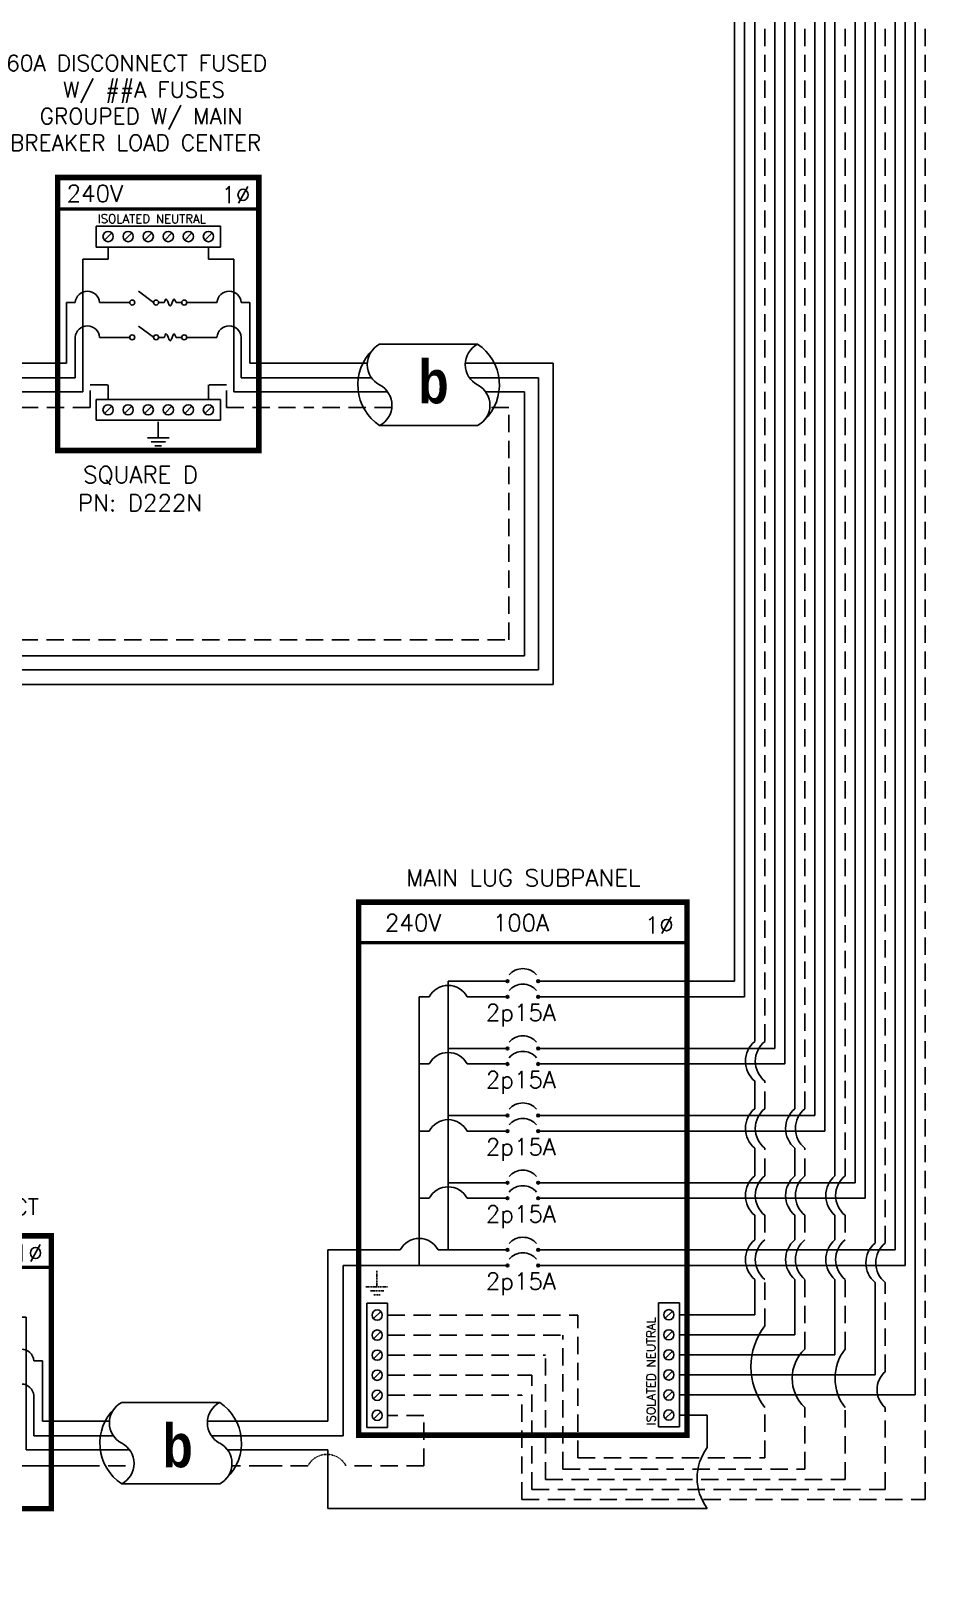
# Model space of a CAD drawing. Header units: feet. Extents: x 25383 to 25976, y 16036 to 16619.
# Drawn here: x 25782 to 25976, y 16090.5 to 16423.6 of the extents above; entities that cross this region are included whole.
import ezdxf

# ---------------------------------------------------------------- set-up
doc = ezdxf.new("R2010")
doc.units = ezdxf.units.FT
doc.header["$MEASUREMENT"] = 0
doc.linetypes.add('HIDDEN', pattern=[0.375, 0.25, -0.125])
for name, color, linetype in [('ONE LINE BLOCKS', 7, 'Continuous'), ('TABLES', 7, 'Continuous'), ('TEXT', 7, 'Continuous'), ('Z - TITLEBLOCK TXT', 7, 'Continuous')]:
    doc.layers.add(name, color=color, linetype=linetype)
doc.styles.add('ONE LINE TXT', font='techb___.ttf')
doc.styles.get("Standard").update_dxf_attribs({"font": 'simplex.shx'})

# ---------------------------------------------------------------- blocks, each defined once
blk = doc.blocks.new('M_MAIN DISCONNECT')
at = {"color": 253, "linetype": 'Continuous'}
for p, q in [((10.94, -17.67), (10.94, -15.06)), ((32.69, -17.67), (32.69, -15.06)), ((5.45, -46.43), (5.45, -17.67)), ((5.45, -17.67), (10.94, -17.67)), ((38.18, -17.67), (32.69, -17.67)), ((38.18, -46.43), (38.18, -17.67)), ((5.45, -46.43), (-9.78, -46.43)), ((38.18, -46.43), (53.41, -46.43))]:
    blk.add_line(p, q, dxfattribs=at)
at = {"color": 7, "linetype": 'Continuous'}
for p, q in [((1.95, -40.22), (1.95, -27.1)), ((3.81, -27.1), (1.95, -27.1)), ((11.72, -27.1), (9.09, -27.1)), ((31.91, -27.1), (34.54, -27.1)), ((39.82, -27.1), (41.69, -27.1)), ((41.69, -40.22), (41.69, -27.1)), ((1.95, -40.22), (-9.78, -40.22)), ((41.69, -40.22), (53.41, -40.22))]:
    blk.add_line(p, q, dxfattribs=at)
at = {"color": 1, "linetype": 'Continuous'}
for p, q in [((21.88, -27.1), (23.12, -27.1)), ((25.67, -27.11), (26.91, -27.11)), ((21.88, -34.64), (23.12, -34.64)), ((25.67, -34.64), (26.91, -34.64))]:
    blk.add_line(p, q, dxfattribs=at)
at = {"color": 10, "linetype": 'Continuous'}
for p, q in [((3.81, -43.39), (3.81, -34.64)), ((11.72, -34.64), (9.09, -34.64)), ((31.91, -34.64), (34.54, -34.64)), ((39.82, -43.39), (39.82, -34.64)), ((3.81, -43.39), (-9.78, -43.39)), ((39.82, -43.39), (53.41, -43.39))]:
    blk.add_line(p, q, dxfattribs=at)
at = {"color": 7, "linetype": 'Continuous'}
for centre in [(6.45, -27.26), (37.18, -27.26)]:
    blk.add_arc(centre, 2.64, 3.2819, 176.7181, dxfattribs=at)
at = {"color": 10, "linetype": 'Continuous'}
for centre in [(6.45, -34.79), (37.18, -34.79)]:
    blk.add_arc(centre, 2.64, 3.2819, 176.7181, dxfattribs=at)
at = {"color": 1, "linetype": 'Continuous'}
for points in [[(23.12, -27.1), (23.5, -26.34), (24.4, -27.87), (25.22, -26.34), (25.67, -27.11)], [(23.12, -34.64), (23.5, -33.88), (24.4, -35.4), (25.22, -33.88), (25.67, -34.64)]]:
    blk.add_spline(points, degree=3, dxfattribs=at)
at = {"layer": 'ONE LINE BLOCKS', "lineweight": 50}
blk.add_line((0, -6.77), (43.61, -6.77), dxfattribs=at)
at = {"layer": 'ONE LINE BLOCKS', "lineweight": 50, "const_width": 1.19}
blk.add_lwpolyline([(0, -59.17), (0, 0), (43.61, 0), (43.61, -59.17)], close=True, dxfattribs=at)
at = {"layer": 'TEXT', "color": 92, "linetype": 'HIDDEN', "ltscale": 15}
for p, q in [((7.03, -49.88), (7.03, -44.94)), ((7.03, -44.94), (10.94, -44.94)), ((10.94, -44.94), (10.94, -48.08)), ((36.6, -44.94), (32.69, -44.94)), ((32.69, -44.94), (32.69, -48.08)), ((36.6, -49.88), (36.6, -44.94)), ((7.03, -49.88), (-9.78, -49.88)), ((36.6, -49.88), (53.41, -49.88))]:
    blk.add_line(p, q, dxfattribs=at)
at = {"layer": 'TEXT', "color": 92, "linetype": 'Continuous', "flags": 128}
for points in [[(21.82, -52.94), (21.82, -56.44)], [(19.48, -56.44), (24.16, -56.44)], [(23.35, -57.31), (20.29, -57.31)], [(22.53, -58.18), (21.1, -58.18)]]:
    blk.add_lwpolyline(points, dxfattribs=at)
at = {"layer": 'Z - TITLEBLOCK TXT', "color": 1, "linetype": 'Continuous'}
for p, q in [((8.34, -15.06), (8.34, -10.52)), ((8.34, -10.52), (35.29, -10.52)), ((35.29, -10.52), (35.29, -15.06)), ((35.29, -15.06), (8.34, -15.06)), ((17.54, -24.65), (20.8, -27.1)), ((11.72, -27.1), (15.64, -27.1)), ((27.99, -27.11), (31.91, -27.11)), ((17.54, -32.19), (20.8, -34.63)), ((11.72, -34.64), (15.64, -34.64)), ((27.99, -34.64), (31.91, -34.64)), ((8.34, -48.08), (35.29, -48.08)), ((8.34, -48.08), (8.34, -52.62)), ((35.29, -48.08), (35.29, -52.62)), ((35.29, -52.62), (8.34, -52.62))]:
    blk.add_line(p, q, dxfattribs=at)
at = {"layer": 'Z - TITLEBLOCK TXT', "color": 4, "linetype": 'Continuous'}
for p, q in [((11.73, -12), (10.15, -13.58)), ((16.08, -12), (14.5, -13.58)), ((20.43, -12), (18.86, -13.58)), ((24.78, -12), (23.21, -13.58)), ((29.13, -12), (27.56, -13.58)), ((33.48, -12), (31.91, -13.58)), ((11.73, -49.56), (10.15, -51.13)), ((16.08, -49.56), (14.5, -51.13)), ((20.43, -49.56), (18.86, -51.13)), ((24.78, -49.56), (23.21, -51.13)), ((29.13, -49.56), (27.56, -51.13)), ((33.48, -49.56), (31.91, -51.13))]:
    blk.add_line(p, q, dxfattribs=at)
for centre in [(10.94, -12.79), (15.29, -12.79), (19.64, -12.79), (23.99, -12.79), (28.34, -12.79), (32.69, -12.79), (10.94, -50.35), (15.29, -50.35), (19.64, -50.35), (23.99, -50.35), (28.34, -50.35), (32.69, -50.35)]:
    blk.add_circle(centre, 1.11, dxfattribs=at)
at = {"layer": 'Z - TITLEBLOCK TXT', "color": 1, "linetype": 'Continuous'}
for centre in [(16.18, -27.1), (21.34, -27.1), (27.45, -27.11), (16.18, -34.64), (21.34, -34.64), (27.45, -34.64)]:
    blk.add_circle(centre, 0.541, dxfattribs=at)
at = {"layer": 'TABLES', "color": 4, "linetype": 'Continuous'}
blk.add_text('ISOLATED NEUTRAL', height=1.8743, dxfattribs=at).set_placement((8.7, -9.86))
at = {"layer": 'TEXT', "color": 1}
for s, width, gutter_width, heights, insert, char_height, attachment_point in [('\\A1;\\pi4.1167;60A DISCONNECT FUSED \\P\\pi16.454;W/ ##A FUSES\\P\\pi11.355;GROUPED W/ MAIN \\P\\pi4.9392;BREAKER LOAD CENTER', 71.8931, 92.23, [24.13], (-15.26, 26.55), 3.4544, 1), ('240V', 0.1481, 0.75, [0], (8.07, -3.44), 3.658, 5), ('1∅', 0.1481, 0.75, [0], (38.63, -3.74), 3.658, 5), ('\\A1;\\pi3.6942,t21.982;SQUARE D\\P\\pi2.5621,t20.85;PN: D222N', 35.0816, 28.88, [13.54], (1.84, -62.59), 3.6576, 1)]:
    blk.add_mtext_dynamic_manual_height_columns(s, width=width, gutter_width=gutter_width, heights=heights, dxfattribs=dict(at, insert=insert, char_height=char_height, attachment_point=attachment_point))
blk = doc.blocks.new('*U14')
blk.add_blockref('M_MAIN DISCONNECT', (0, 0))
blk = doc.blocks.new('M_UTILITY DISCONNECT')
at = {"color": 253, "linetype": 'Continuous'}
for p, q in [((3.671, 5.706), (3.671, 6.168)), ((7.524, 5.706), (7.524, 6.168)), ((2.699, 0.611), (2.699, 5.706)), ((2.699, 5.706), (3.671, 5.706)), ((8.496, 5.706), (7.524, 5.706)), ((8.496, 0.611), (8.496, 5.706)), ((2.699, 0.611), (0, 0.611)), ((8.496, 0.611), (11.195, 0.611))]:
    blk.add_line(p, q, dxfattribs=at)
at = {"color": 7, "linetype": 'Continuous'}
for p, q in [((2.078, 1.711), (2.078, 4.034)), ((2.408, 4.034), (2.078, 4.034)), ((3.809, 4.034), (3.343, 4.034)), ((7.386, 4.034), (7.853, 4.034)), ((8.788, 4.034), (9.118, 4.034)), ((9.118, 1.711), (9.118, 4.034)), ((2.078, 1.711), (0, 1.711)), ((9.118, 1.711), (11.195, 1.711))]:
    blk.add_line(p, q, dxfattribs=at)
at = {"color": 10, "linetype": 'Continuous'}
for p, q in [((2.408, 1.149), (2.408, 2.699)), ((3.809, 2.699), (3.343, 2.699)), ((7.386, 2.699), (7.853, 2.699)), ((8.787, 1.149), (8.788, 2.699)), ((2.408, 1.149), (0, 1.149)), ((8.787, 1.149), (11.195, 1.149))]:
    blk.add_line(p, q, dxfattribs=at)
at = {"color": 7, "linetype": 'Continuous'}
for centre in [(2.875, 4.008), (8.32, 4.008)]:
    blk.add_arc(centre, 0.468, 3.28193, 176.71807, dxfattribs=at)
at = {"color": 10, "linetype": 'Continuous'}
for centre in [(2.875, 2.672), (8.32, 2.672)]:
    blk.add_arc(centre, 0.468, 3.28193, 176.71807, dxfattribs=at)
at = {"layer": 'ONE LINE BLOCKS', "lineweight": 50}
blk.add_line((1.732, 7.637), (9.459, 7.637), dxfattribs=at)
at = {"layer": 'ONE LINE BLOCKS', "lineweight": 50, "const_width": 0.21}
blk.add_lwpolyline([(1.732, -1.647), (1.732, 8.836), (9.459, 8.836), (9.459, -1.647)], close=True, dxfattribs=at)
at = {"layer": 'TEXT', "color": 92, "linetype": 'HIDDEN', "ltscale": 15}
for p, q in [((2.978, 0), (2.978, 0.875)), ((2.978, 0.875), (3.671, 0.875)), ((3.671, 0.875), (3.671, 0.319)), ((8.217, 0.875), (7.524, 0.875)), ((7.524, 0.875), (7.524, 0.319)), ((8.217, 0), (8.217, 0.875)), ((2.978, 0), (0, 0)), ((8.217, 0), (11.195, 0))]:
    blk.add_line(p, q, dxfattribs=at)
at = {"layer": 'TEXT', "color": 92, "linetype": 'Continuous', "flags": 128}
for points in [[(5.598, -0.543), (5.598, -1.164)], [(5.183, -1.164), (6.012, -1.164)], [(5.869, -1.317), (5.327, -1.317)], [(5.725, -1.471), (5.47, -1.471)]]:
    blk.add_lwpolyline(points, dxfattribs=at)
at = {"layer": 'Z - TITLEBLOCK TXT', "color": 1, "linetype": 'Continuous'}
for p, q in [((3.211, 6.168), (3.211, 6.972)), ((3.211, 6.972), (7.984, 6.972)), ((7.984, 6.972), (7.984, 6.168)), ((7.984, 6.168), (3.211, 6.168)), ((5.309, 4.468), (5.887, 4.036)), ((3.809, 4.034), (4.973, 4.034)), ((6.078, 4.034), (7.386, 4.034)), ((5.309, 3.134), (5.887, 2.701)), ((3.809, 2.699), (4.973, 2.699)), ((6.078, 2.699), (7.386, 2.699)), ((3.211, 0.319), (7.984, 0.319)), ((3.211, 0.319), (3.211, -0.485)), ((7.984, 0.319), (7.984, -0.485)), ((7.984, -0.485), (3.211, -0.485))]:
    blk.add_line(p, q, dxfattribs=at)
at = {"layer": 'Z - TITLEBLOCK TXT', "color": 4, "linetype": 'Continuous'}
for p, q in [((3.81, 6.71), (3.531, 6.431)), ((4.581, 6.71), (4.302, 6.431)), ((5.351, 6.71), (5.073, 6.431)), ((6.122, 6.71), (5.844, 6.431)), ((6.893, 6.71), (6.614, 6.431)), ((7.664, 6.71), (7.385, 6.431)), ((3.81, 0.056), (3.531, -0.223)), ((4.581, 0.056), (4.302, -0.223)), ((5.351, 0.056), (5.073, -0.223)), ((6.122, 0.056), (5.844, -0.223)), ((6.893, 0.056), (6.614, -0.223)), ((7.664, 0.056), (7.385, -0.223))]:
    blk.add_line(p, q, dxfattribs=at)
for centre in [(3.671, 6.57), (4.441, 6.57), (5.212, 6.57), (5.983, 6.57), (6.754, 6.57), (7.524, 6.57), (3.671, -0.083), (4.441, -0.083), (5.212, -0.083), (5.983, -0.083), (6.754, -0.083), (7.524, -0.083)]:
    blk.add_circle(centre, 0.197, dxfattribs=at)
at = {"layer": 'Z - TITLEBLOCK TXT', "color": 1, "linetype": 'Continuous'}
for centre in [(5.069, 4.034), (5.983, 4.034), (5.069, 2.699), (5.983, 2.699)]:
    blk.add_circle(centre, 0.0959, dxfattribs=at)
at = {"layer": 'TABLES', "color": 4, "linetype": 'Continuous'}
blk.add_text('ISOLATED NEUTRAL', height=0.33207, dxfattribs=at).set_placement((3.275, 7.089))
at = {"layer": 'TEXT', "color": 1}
for s, width, gutter_width, heights, insert, char_height, attachment_point in [('\\A1;\\pi2.3006; 60A UNFUSED \\P\\pi1.0912;UTILITY DISCONNECT', 11.50802, 0, [1.916], (-0.322, 11.272), 0.612, 1), ('240V', 0.14806, 0.75, [0], (3.162, 8.227), 0.648, 5), ('1∅', 0.14806, 0.75, [0], (8.576, 8.174), 0.648, 5), ('\\A1;\\pi1.5665,t4.8065;SQUARE D\\P\\pi1.042,t4.282;PN: D222RB', 8.03936, 0.203, [2.349], (1.51, -2.167), 0.648, 1)]:
    blk.add_mtext_dynamic_manual_height_columns(s, width=width, gutter_width=gutter_width, heights=heights, dxfattribs=dict(at, insert=insert, char_height=char_height, attachment_point=attachment_point))
blk = doc.blocks.new('*U15')
at = {"layer": 'ONE LINE BLOCKS', "linetype": 'Continuous'}
h = blk.add_hatch(color=1, dxfattribs=at)
h.dxf.hatch_style = 1
edge = h.paths.add_edge_path()
edge.add_arc((32.25, -17.13), 0.291, 0, 360)
h = blk.add_hatch(color=1, dxfattribs=at)
h.dxf.hatch_style = 1
edge = h.paths.add_edge_path()
edge.add_arc((38.92, -17.13), 0.291, 0, 360)
h = blk.add_hatch(color=1, dxfattribs=at)
h.dxf.hatch_style = 1
edge = h.paths.add_edge_path()
edge.add_arc((32.25, -20.51), 0.291, 0, 360)
h = blk.add_hatch(color=1, dxfattribs=at)
h.dxf.hatch_style = 1
edge = h.paths.add_edge_path()
edge.add_arc((38.92, -20.51), 0.291, 0, 360)
h = blk.add_hatch(color=1, dxfattribs=at)
h.dxf.hatch_style = 1
edge = h.paths.add_edge_path()
edge.add_arc((32.25, -31.69), 0.291, 0, 360)
h = blk.add_hatch(color=1, dxfattribs=at)
h.dxf.hatch_style = 1
edge = h.paths.add_edge_path()
edge.add_arc((38.92, -31.69), 0.291, 0, 360)
h = blk.add_hatch(color=1, dxfattribs=at)
h.dxf.hatch_style = 1
edge = h.paths.add_edge_path()
edge.add_arc((32.25, -35.07), 0.291, 0, 360)
h = blk.add_hatch(color=1, dxfattribs=at)
h.dxf.hatch_style = 1
edge = h.paths.add_edge_path()
edge.add_arc((38.92, -35.07), 0.291, 0, 360)
h = blk.add_hatch(color=1, dxfattribs=at)
h.dxf.hatch_style = 1
edge = h.paths.add_edge_path()
edge.add_arc((32.25, -46.25), 0.291, 0, 360)
h = blk.add_hatch(color=1, dxfattribs=at)
h.dxf.hatch_style = 1
edge = h.paths.add_edge_path()
edge.add_arc((38.92, -46.25), 0.291, 0, 360)
h = blk.add_hatch(color=1, dxfattribs=at)
h.dxf.hatch_style = 1
edge = h.paths.add_edge_path()
edge.add_arc((32.25, -49.63), 0.291, 0, 360)
h = blk.add_hatch(color=1, dxfattribs=at)
h.dxf.hatch_style = 1
edge = h.paths.add_edge_path()
edge.add_arc((38.92, -49.63), 0.291, 0, 360)
h = blk.add_hatch(color=1, dxfattribs=at)
h.dxf.hatch_style = 1
edge = h.paths.add_edge_path()
edge.add_arc((32.25, -60.81), 0.291, 0, 360)
h = blk.add_hatch(color=1, dxfattribs=at)
h.dxf.hatch_style = 1
edge = h.paths.add_edge_path()
edge.add_arc((38.92, -60.81), 0.291, 0, 360)
h = blk.add_hatch(color=1, dxfattribs=at)
h.dxf.hatch_style = 1
edge = h.paths.add_edge_path()
edge.add_arc((32.25, -64.19), 0.291, 0, 360)
h = blk.add_hatch(color=1, dxfattribs=at)
h.dxf.hatch_style = 1
edge = h.paths.add_edge_path()
edge.add_arc((38.92, -64.19), 0.291, 0, 360)
h = blk.add_hatch(color=1, dxfattribs=at)
h.dxf.hatch_style = 1
edge = h.paths.add_edge_path()
edge.add_arc((32.25, -75.37), 0.291, 0, 360)
h = blk.add_hatch(color=1, dxfattribs=at)
h.dxf.hatch_style = 1
edge = h.paths.add_edge_path()
edge.add_arc((38.92, -75.37), 0.291, 0, 360)
h = blk.add_hatch(color=1, dxfattribs=at)
h.dxf.hatch_style = 1
edge = h.paths.add_edge_path()
edge.add_arc((32.25, -78.75), 0.291, 0, 360)
h = blk.add_hatch(color=1, dxfattribs=at)
h.dxf.hatch_style = 1
edge = h.paths.add_edge_path()
edge.add_arc((38.92, -78.75), 0.291, 0, 360)
at = {"color": 10, "linetype": 'Continuous'}
for p, q in [((83.67, 0), (83.67, -20.51)), ((92.38, 0), (92.38, -35.07)), ((101.08, 0), (101.08, -49.63)), ((109.78, 0), (109.78, -64.19)), ((118.48, 0), (118.48, -78.75)), ((13.1, -35.07), (13.1, -20.51)), ((15.27, -20.51), (13.1, -20.51)), ((23.51, -20.51), (28.05, -20.51)), ((83.67, -20.51), (43.12, -20.51)), ((13.1, -49.63), (13.1, -35.07)), ((15.27, -35.07), (13.1, -35.07)), ((23.51, -35.07), (28.05, -35.07)), ((92.38, -35.07), (43.12, -35.07)), ((13.1, -64.19), (13.1, -49.63)), ((15.27, -49.63), (13.1, -49.63)), ((23.51, -49.63), (28.05, -49.63)), ((101.08, -49.63), (43.12, -49.63)), ((13.1, -78.75), (13.1, -64.19)), ((15.27, -64.19), (13.1, -64.19)), ((23.51, -64.19), (28.05, -64.19)), ((109.78, -64.19), (43.12, -64.19)), ((13.1, -78.75), (-3.41, -78.75)), ((-3.41, -115.71), (-3.41, -78.75)), ((13.1, -78.75), (28.05, -78.75)), ((118.48, -78.75), (43.12, -78.75)), ((-3.41, -115.71), (-20.02, -115.71))]:
    blk.add_line(p, q, dxfattribs=at)
at = {"color": 7, "linetype": 'Continuous'}
for p, q in [((90.2, 0), (90.2, -31.69)), ((98.9, 0), (98.9, -46.25)), ((107.6, 0), (107.6, -60.81)), ((116.3, 0), (116.3, -75.37)), ((81.5, 0), (81.5, -17.13)), ((28.05, -17.13), (19.39, -17.13)), ((19.39, -17.13), (19.39, -31.69)), ((81.5, -17.13), (43.12, -17.13)), ((28.05, -31.69), (19.39, -31.69)), ((19.39, -31.69), (19.39, -46.25)), ((90.2, -31.69), (43.12, -31.69)), ((28.05, -46.25), (19.39, -46.25)), ((19.39, -46.25), (19.39, -60.81)), ((98.9, -46.25), (43.12, -46.25)), ((28.05, -60.81), (19.39, -60.81)), ((19.39, -60.81), (19.39, -75.37)), ((107.6, -60.81), (43.12, -60.81)), ((8.98, -75.37), (-6.7, -75.37)), ((-6.7, -75.37), (-6.7, -112.54)), ((28.05, -75.37), (17.22, -75.37)), ((116.3, -75.37), (43.12, -75.37)), ((-6.7, -112.54), (-20.02, -112.54))]:
    blk.add_line(p, q, dxfattribs=at)
at = {"color": 253, "linetype": 'Continuous'}
for p, q in [((94.55, 0), (94.55, -44.76)), ((103.25, 0), (103.25, -59.32)), ((111.95, 0), (111.95, -73.88)), ((120.65, 0), (120.65, -106.83)), ((85.85, 0), (85.85, -30.2)), ((85.85, -38.75), (85.85, -44.76)), ((85.85, -53.31), (85.85, -59.32)), ((94.55, -53.31), (94.55, -59.32)), ((85.85, -67.87), (85.85, -73.21)), ((94.55, -67.87), (94.55, -73.21)), ((103.25, -67.87), (103.25, -73.21)), ((85.85, -81.76), (85.85, -89.43)), ((94.55, -81.76), (94.55, -93.78)), ((103.25, -81.76), (103.25, -98.13)), ((111.95, -82.43), (111.95, -102.48)), ((85.85, -89.43), (69.51, -89.43)), ((94.55, -93.78), (69.51, -93.78)), ((103.25, -98.13), (69.51, -98.13)), ((111.95, -102.48), (69.51, -102.48)), ((120.65, -106.83), (69.51, -106.83)), ((75.52, -111.18), (69.51, -111.18)), ((75.52, -118.24), (75.52, -111.18)), ((-6.7, -118.75), (-20.02, -118.75)), ((-6.7, -131.42), (-6.7, -118.75)), ((75.52, -131.42), (-6.7, -131.42))]:
    blk.add_line(p, q, dxfattribs=at)
at = {"color": 10, "linetype": 'Continuous'}
for centre in [(19.39, -22.67), (19.39, -37.23), (19.39, -51.79), (19.39, -66.35)]:
    blk.add_arc(centre, 4.65, 27.6639, 152.3361, dxfattribs=at)
at = {"color": 253, "linetype": 'Continuous'}
for centre, radius, start, end in [((89.43, -34.48), 5.58, 129.9215, 230.0785), ((89.43, -49.04), 5.58, 129.9215, 230.0785), ((98.13, -49.04), 5.58, 129.9215, 230.0785), ((89.43, -63.6), 5.58, 129.9215, 230.0785), ((98.13, -63.6), 5.58, 129.9215, 230.0785), ((106.83, -63.6), 5.58, 129.9215, 230.0785), ((89.43, -77.48), 5.58, 129.9215, 230.0785), ((98.13, -77.48), 5.58, 129.9215, 230.0785), ((106.83, -77.48), 5.58, 129.9215, 230.0785), ((115.53, -78.16), 5.58, 129.9215, 230.0785), ((84.51, -124.83), 11.14, 143.7592, 216.2408)]:
    blk.add_arc(centre, radius, start, end, dxfattribs=at)
at = {"color": 7, "linetype": 'Continuous'}
blk.add_arc((13.1, -77.53), 4.65, 27.6639, 152.3361, dxfattribs=at)
at = {"layer": 'ONE LINE BLOCKS', "lineweight": 50}
blk.add_line((0, -8.7), (71.17, -8.7), dxfattribs=at)
at = {"layer": 'ONE LINE BLOCKS', "lineweight": 50, "const_width": 1.19}
blk.add_lwpolyline([(0, -115.53), (0, 0), (71.17, 0), (71.17, -115.53)], close=True, dxfattribs=at)
at = {"layer": 'TEXT', "color": 92, "linetype": 'HIDDEN', "ltscale": 15}
for p, q in [((88.02, -30.2), (88.02, 0)), ((96.73, -44.76), (96.73, 0)), ((105.43, -59.32), (105.43, 0)), ((114.13, -73.88), (114.13, 0)), ((122.83, -129.51), (122.83, 0)), ((88.02, -44.76), (88.02, -38.75)), ((88.02, -59.32), (88.02, -53.31)), ((96.73, -59.32), (96.73, -53.31)), ((88.02, -67.87), (88.02, -73.21)), ((96.73, -67.87), (96.73, -73.21)), ((105.43, -67.87), (105.43, -73.21)), ((88.02, -91.83), (88.02, -81.76)), ((96.73, -96.88), (96.73, -81.76)), ((105.43, -96.88), (105.43, -81.76)), ((114.13, -101.79), (114.13, -82.43)), ((6.27, -89.5), (47.53, -89.5)), ((47.53, -120.46), (47.53, -89.5)), ((6.27, -93.85), (44.26, -93.85)), ((44.26, -122.94), (44.26, -93.85)), ((6.27, -98.2), (40.48, -98.2)), ((40.48, -125.14), (40.48, -98.2)), ((6.27, -102.55), (37.56, -102.55)), ((37.56, -127.33), (37.56, -102.55)), ((6.27, -106.9), (35.36, -106.9)), ((35.36, -129.51), (35.36, -106.9)), ((88.02, -120.46), (88.02, -109.57)), ((96.73, -122.94), (96.73, -109.57)), ((105.43, -125.14), (105.43, -109.57)), ((114.13, -127.33), (114.13, -109.57)), ((14.11, -111.25), (6.27, -111.25)), ((14.11, -122.2), (14.11, -111.25)), ((-11.01, -122.2), (-20.02, -122.2)), ((14.11, -122.2), (-2.77, -122.2)), ((44.26, -122.94), (96.73, -122.94)), ((47.53, -120.46), (88.02, -120.46)), ((40.48, -125.14), (105.43, -125.14)), ((35.36, -129.51), (122.83, -129.51)), ((37.56, -127.33), (114.13, -127.33))]:
    blk.add_line(p, q, dxfattribs=at)
at = {"layer": 'TEXT', "color": 92, "linetype": 'HIDDEN', "flags": 128}
for points in [[(3.9, -79.9), (3.9, -83.41)], [(1.56, -83.41), (6.24, -83.41)], [(5.43, -84.28), (2.37, -84.28)], [(4.62, -85.14), (3.18, -85.14)]]:
    blk.add_lwpolyline(points, dxfattribs=at)
at = {"layer": 'TEXT', "color": 92, "linetype": 'Continuous', "ltscale": 4}
for centre, radius, start, end in [((91.49, -34.48), 5.51, 129.059, 230.941), ((91.49, -49.04), 5.51, 129.059, 230.941), ((100.2, -49.04), 5.51, 129.059, 230.941), ((91.49, -63.6), 5.51, 129.059, 230.941), ((100.2, -63.6), 5.51, 129.059, 230.941), ((108.9, -63.6), 5.51, 129.059, 230.941), ((91.49, -77.48), 5.51, 129.059, 230.941), ((100.2, -77.48), 5.51, 129.059, 230.941), ((108.9, -77.48), 5.51, 129.059, 230.941), ((117.6, -78.16), 5.51, 129.059, 230.941), ((99.7, -100.7), 14.66, 142.7873, 217.2127), ((102.62, -103.22), 8.66, 132.8846, 227.1154), ((113.68, -103.22), 10.41, 142.4478, 217.5522), ((117.58, -105.68), 5.2, 131.5882, 228.4118)]:
    blk.add_arc(centre, radius, start, end, dxfattribs=at)
at = {"layer": 'TEXT', "color": 92, "linetype": 'HIDDEN', "ltscale": 0.3}
blk.add_arc((-6.89, -124.35), 4.65, 27.6639, 152.3361, dxfattribs=at)
at = {"layer": 'Z - TITLEBLOCK TXT', "color": 1, "linetype": 'Continuous'}
for p, q in [((1.73, -113.85), (1.73, -86.9)), ((1.73, -86.9), (6.27, -86.9)), ((6.27, -86.9), (6.27, -113.85)), ((64.97, -113.77), (64.97, -86.83)), ((64.97, -86.83), (69.51, -86.83)), ((69.51, -86.83), (69.51, -113.77)), ((6.27, -113.85), (1.73, -113.85)), ((69.51, -113.77), (64.97, -113.77))]:
    blk.add_line(p, q, dxfattribs=at)
at = {"layer": 'Z - TITLEBLOCK TXT', "color": 4, "linetype": 'Continuous'}
for p, q in [((4.79, -88.71), (3.22, -90.28)), ((68.02, -88.64), (66.45, -90.21)), ((4.79, -93.06), (3.22, -94.63)), ((68.02, -92.99), (66.45, -94.56)), ((4.79, -97.41), (3.22, -98.99)), ((68.02, -97.34), (66.45, -98.91)), ((4.79, -101.76), (3.22, -103.34)), ((68.02, -101.69), (66.45, -103.26)), ((4.79, -106.11), (3.22, -107.69)), ((68.02, -106.04), (66.45, -107.61)), ((4.79, -110.46), (3.22, -112.04)), ((68.02, -110.39), (66.45, -111.96))]:
    blk.add_line(p, q, dxfattribs=at)
at = {"layer": 'Z - TITLEBLOCK TXT', "color": 1, "linetype": 'Continuous', "flags": 128}
for points in [[(28.05, -17.13), (32.25, -17.13)], [(28.05, -17.13), (32.25, -17.13)], [(38.92, -17.13), (43.12, -17.13)], [(28.05, -20.51), (32.25, -20.51)], [(28.05, -20.51), (32.25, -20.51)], [(38.92, -20.51), (43.12, -20.51)], [(28.05, -31.69), (32.25, -31.69)], [(28.05, -31.69), (32.25, -31.69)], [(38.92, -31.69), (43.12, -31.69)], [(28.05, -35.07), (32.25, -35.07)], [(28.05, -35.07), (32.25, -35.07)], [(38.92, -35.07), (43.12, -35.07)], [(28.05, -46.25), (32.25, -46.25)], [(28.05, -46.25), (32.25, -46.25)], [(38.92, -46.25), (43.12, -46.25)], [(28.05, -49.63), (32.25, -49.63)], [(28.05, -49.63), (32.25, -49.63)], [(38.92, -49.63), (43.12, -49.63)], [(28.05, -60.81), (32.25, -60.81)], [(28.05, -60.81), (32.25, -60.81)], [(38.92, -60.81), (43.12, -60.81)], [(28.05, -64.19), (32.25, -64.19)], [(28.05, -64.19), (32.25, -64.19)], [(38.92, -64.19), (43.12, -64.19)], [(28.05, -75.37), (32.25, -75.37)], [(28.05, -75.37), (32.25, -75.37)], [(38.92, -75.37), (43.12, -75.37)], [(28.05, -78.75), (32.25, -78.75)], [(28.05, -78.75), (32.25, -78.75)], [(38.92, -78.75), (43.12, -78.75)]]:
    blk.add_lwpolyline(points, dxfattribs=at)
at = {"layer": 'Z - TITLEBLOCK TXT', "color": 1, "linetype": 'Continuous'}
for centre in [(32.25, -17.13), (38.92, -17.13), (32.25, -20.51), (38.92, -20.51), (32.25, -31.69), (38.92, -31.69), (32.25, -35.07), (38.92, -35.07), (32.25, -46.25), (38.92, -46.25), (32.25, -49.63), (38.92, -49.63), (32.25, -60.81), (38.92, -60.81), (32.25, -64.19), (38.92, -64.19), (32.25, -75.37), (38.92, -75.37), (32.25, -78.75), (38.92, -78.75)]:
    blk.add_circle(centre, 0.291, dxfattribs=at)
at = {"layer": 'Z - TITLEBLOCK TXT', "color": 4, "linetype": 'Continuous'}
for centre in [(4, -89.5), (67.24, -89.43), (4, -93.85), (67.24, -93.78), (4, -98.2), (67.24, -98.13), (4, -102.55), (67.24, -102.48), (4, -106.9), (67.24, -106.83), (4, -111.25), (67.24, -111.18)]:
    blk.add_circle(centre, 1.11, dxfattribs=at)
at = {"layer": 'Z - TITLEBLOCK TXT', "color": 1, "linetype": 'Continuous'}
for centre in [(35.58, -18.32), (35.58, -21.7), (35.58, -32.88), (35.58, -36.26), (35.58, -47.44), (35.58, -50.82), (35.58, -62), (35.58, -65.38), (35.58, -76.56), (35.58, -79.94)]:
    blk.add_arc(centre, 3.93, 40.3392, 139.6608, dxfattribs=at)
at = {"layer": 'TABLES', "color": 1, "linetype": 'Continuous'}
for p in [(27.55, -25.74), (27.55, -40.3), (27.55, -54.86), (27.55, -69.42), (27.55, -83.98)]:
    blk.add_text('2p15A', height=3.658, dxfattribs=at).set_placement(p)
at = {"layer": 'TABLES', "color": 4, "linetype": 'Continuous'}
blk.add_text('ISOLATED NEUTRAL', height=1.8743, rotation=90, dxfattribs=at).set_placement((64.31, -113.41))
at = {"layer": 'TEXT', "color": 1, "attachment_point": 5}
for s, width, gutter_width, insert, char_height in [('MAIN LUG SUBPANEL ', 62.3984, 7.17, (35.67, 5.28), 3.6576), ('240V', 0.1481, 0.75, (11.79, -4.45), 3.658), ('100A', 0.1481, 0.75, (35.17, -4.45), 3.658), ('1∅', 0.1481, 0.75, (65.15, -4.96), 3.658)]:
    blk.add_mtext_dynamic_manual_height_columns(s, width=width, gutter_width=gutter_width, heights=[0], dxfattribs=dict(at, insert=insert, char_height=char_height))

msp = doc.modelspace()

# ---------------------------------------------------------------- linework, layer by layer
at = {"color": 10, "linetype": 'Continuous'}
for p, q in [((25971.64, 16580.45), (25971.64, 16234.64)), ((25962.94, 16577), (25962.94, 16234.64)), ((25954.24, 16573.56), (25954.24, 16234.64)), ((25945.53, 16570.12), (25945.53, 16234.64)), ((25936.83, 16566.68), (25936.83, 16234.64)), ((25855.92, 16348.36), (25841.29, 16348.36)), ((25892.16, 16348.36), (25877.16, 16348.36)), ((25892.16, 16285.05), (25892.16, 16348.36)), ((25600.69, 16285.05), (25892.16, 16285.05)), ((25790.79, 16118.93), (25799.99, 16118.93)), ((25833.14, 16118.93), (25821.24, 16118.93))]:
    msp.add_line(p, q, dxfattribs=at)
at = {"color": 253, "linetype": 'Continuous'}
for p, q in [((25973.81, 16581.31), (25973.81, 16234.64)), ((25965.11, 16577.86), (25965.11, 16234.64)), ((25956.41, 16574.42), (25956.41, 16234.64)), ((25947.71, 16570.98), (25947.71, 16234.64)), ((25939.01, 16567.54), (25939.01, 16234.64)), ((25859.4, 16345.32), (25841.29, 16345.32)), ((25889.12, 16345.32), (25880.64, 16345.32)), ((25889.12, 16288.09), (25889.12, 16345.32)), ((25597.65, 16288.09), (25889.12, 16288.09)), ((25789.15, 16115.89), (25803.48, 16115.89)), ((25803.48, 16115.89), (25795, 16115.89)), ((25833.14, 16115.89), (25824.72, 16115.89))]:
    msp.add_line(p, q, dxfattribs=at)
at = {"color": 7, "linetype": 'Continuous'}
for p, q in [((25969.46, 16579.59), (25969.46, 16234.64)), ((25960.76, 16576.14), (25960.76, 16234.64)), ((25952.06, 16572.7), (25952.06, 16234.64)), ((25943.36, 16569.26), (25943.36, 16234.64)), ((25934.66, 16565.81), (25934.66, 16234.64)), ((25878.93, 16355.61), (25857.69, 16355.61)), ((25855.04, 16351.53), (25841.29, 16351.53)), ((25895.33, 16351.53), (25876.28, 16351.53)), ((25895.33, 16281.88), (25895.33, 16351.53)), ((25857.69, 16337.98), (25878.93, 16337.98)), ((25603.87, 16281.88), (25895.33, 16281.88)), ((25823.01, 16126.18), (25801.77, 16126.18)), ((25792.66, 16122.11), (25799.11, 16122.11)), ((25833.14, 16122.11), (25820.36, 16122.11)), ((25801.77, 16108.55), (25823.01, 16108.55))]:
    msp.add_line(p, q, dxfattribs=at)
for centre, start, end in [((25863.54, 16346.79), 133.9732, 236.4265), ((25873.08, 16346.79), 313.9732, 56.4265), ((25807.62, 16117.37), 133.9732, 236.4265), ((25817.16, 16117.37), 313.9732, 56.4265)]:
    msp.add_arc(centre, 10.58, start, end, dxfattribs=at)
at = {"layer": 'TEXT', "color": 92, "linetype": 'HIDDEN', "ltscale": 15}
for p, q in [((25975.99, 16234.64), (25975.99, 16582.17)), ((25967.29, 16234.64), (25967.29, 16578.72)), ((25958.59, 16234.64), (25958.59, 16575.28)), ((25949.89, 16234.64), (25949.89, 16571.84)), ((25941.18, 16234.64), (25941.18, 16568.4)), ((25860.33, 16341.87), (25841.29, 16341.87)), ((25885.67, 16341.87), (25881.57, 16341.87)), ((25885.67, 16291.54), (25885.67, 16341.87)), ((25594.21, 16291.54), (25885.67, 16291.54)), ((25787.57, 16112.45), (25804.41, 16112.45)), ((25833.14, 16112.45), (25825.65, 16112.45))]:
    msp.add_line(p, q, dxfattribs=at)
at = {"layer": 'Z - TITLEBLOCK TXT', "linetype": 'Continuous'}
for centre, start, end in [((25860, 16351.2), 117.6639, 242.3361), ((25881.24, 16351.2), 117.6639, 242.3361), ((25855.38, 16342.39), 297.6639, 62.3361), ((25876.62, 16342.39), 297.6639, 62.3361), ((25804.08, 16121.77), 117.6639, 242.3361), ((25825.32, 16121.77), 117.6639, 242.3361), ((25799.46, 16112.96), 297.6639, 62.3361), ((25820.7, 16112.96), 297.6639, 62.3361)]:
    msp.add_arc(centre, 4.98, start, end, dxfattribs=at)

# ---------------------------------------------------------------- block references
for name, p in [('*U14', (25787.88, 16391.75)), ('*U15', (25853.16, 16234.64))]:
    msp.add_blockref(name, p)
at = {"color": 155, "true_color": 0x647190, "xscale": 5.644441731736358, "yscale": 5.644441731736358, "zscale": 5.644441731736358}
msp.add_blockref('M_UTILITY DISCONNECT', (25733.11, 16112.45), dxfattribs=at)

# ---------------------------------------------------------------- texts
at = {"layer": 'Z - TITLEBLOCK TXT', "color": 1, "linetype": 'Continuous', "char_height": 9.3833, "attachment_point": 1, "style": 'ONE LINE TXT'}
for insert in [(25866.09, 16352.18), (25810.62, 16121.52)]:
    msp.add_mtext_dynamic_manual_height_columns('{\\W1;\\C256;b}', width=0.1385, gutter_width=2.13, heights=[0], dxfattribs=dict(at, insert=insert))

doc.saveas('drawing.dxf')
